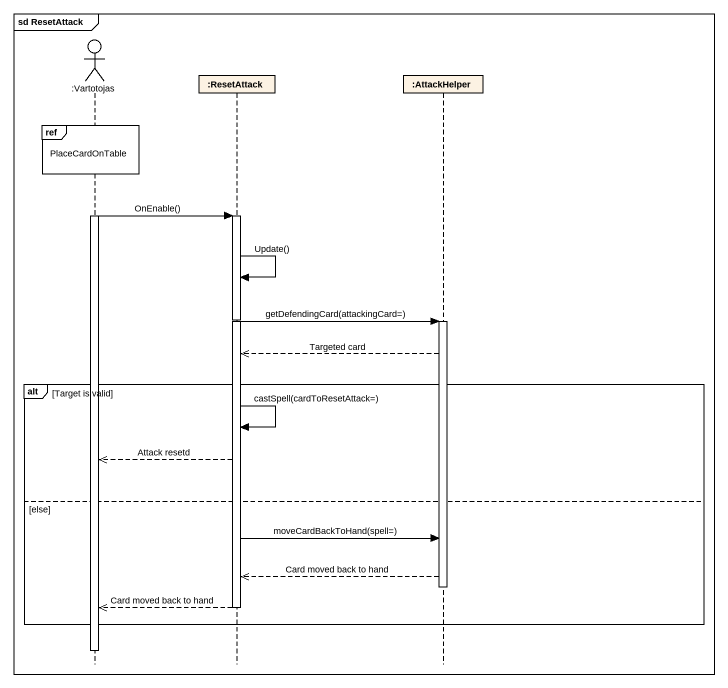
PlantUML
@startuml
mainframe sd ResetAttack
hide footbox
actor ":Vartotojas" as Vartotojas
participant ":ResetAttack" as ResetAttack
participant ":AttackHelper" as AttackHelper

ref over Vartotojas : PlaceCardOnTable
activate Vartotojas
Vartotojas -> ResetAttack : OnEnable()
activate ResetAttack
ResetAttack -> ResetAttack : Update()
ResetAttack -> AttackHelper : getDefendingCard(attackingCard=)
activate AttackHelper
AttackHelper -->> ResetAttack : Targeted card
alt Target is valid
  ResetAttack -> ResetAttack : castSpell(cardToResetAttack=)
  ResetAttack -->> Vartotojas : Attack resetd
else else
  ResetAttack -> AttackHelper : moveCardBackToHand(spell=)
  AttackHelper -->> ResetAttack : Card moved back to hand
  deactivate AttackHelper
  ResetAttack -->> Vartotojas : Card moved back to hand
  deactivate ResetAttack
end
deactivate Vartotojas
@enduml
